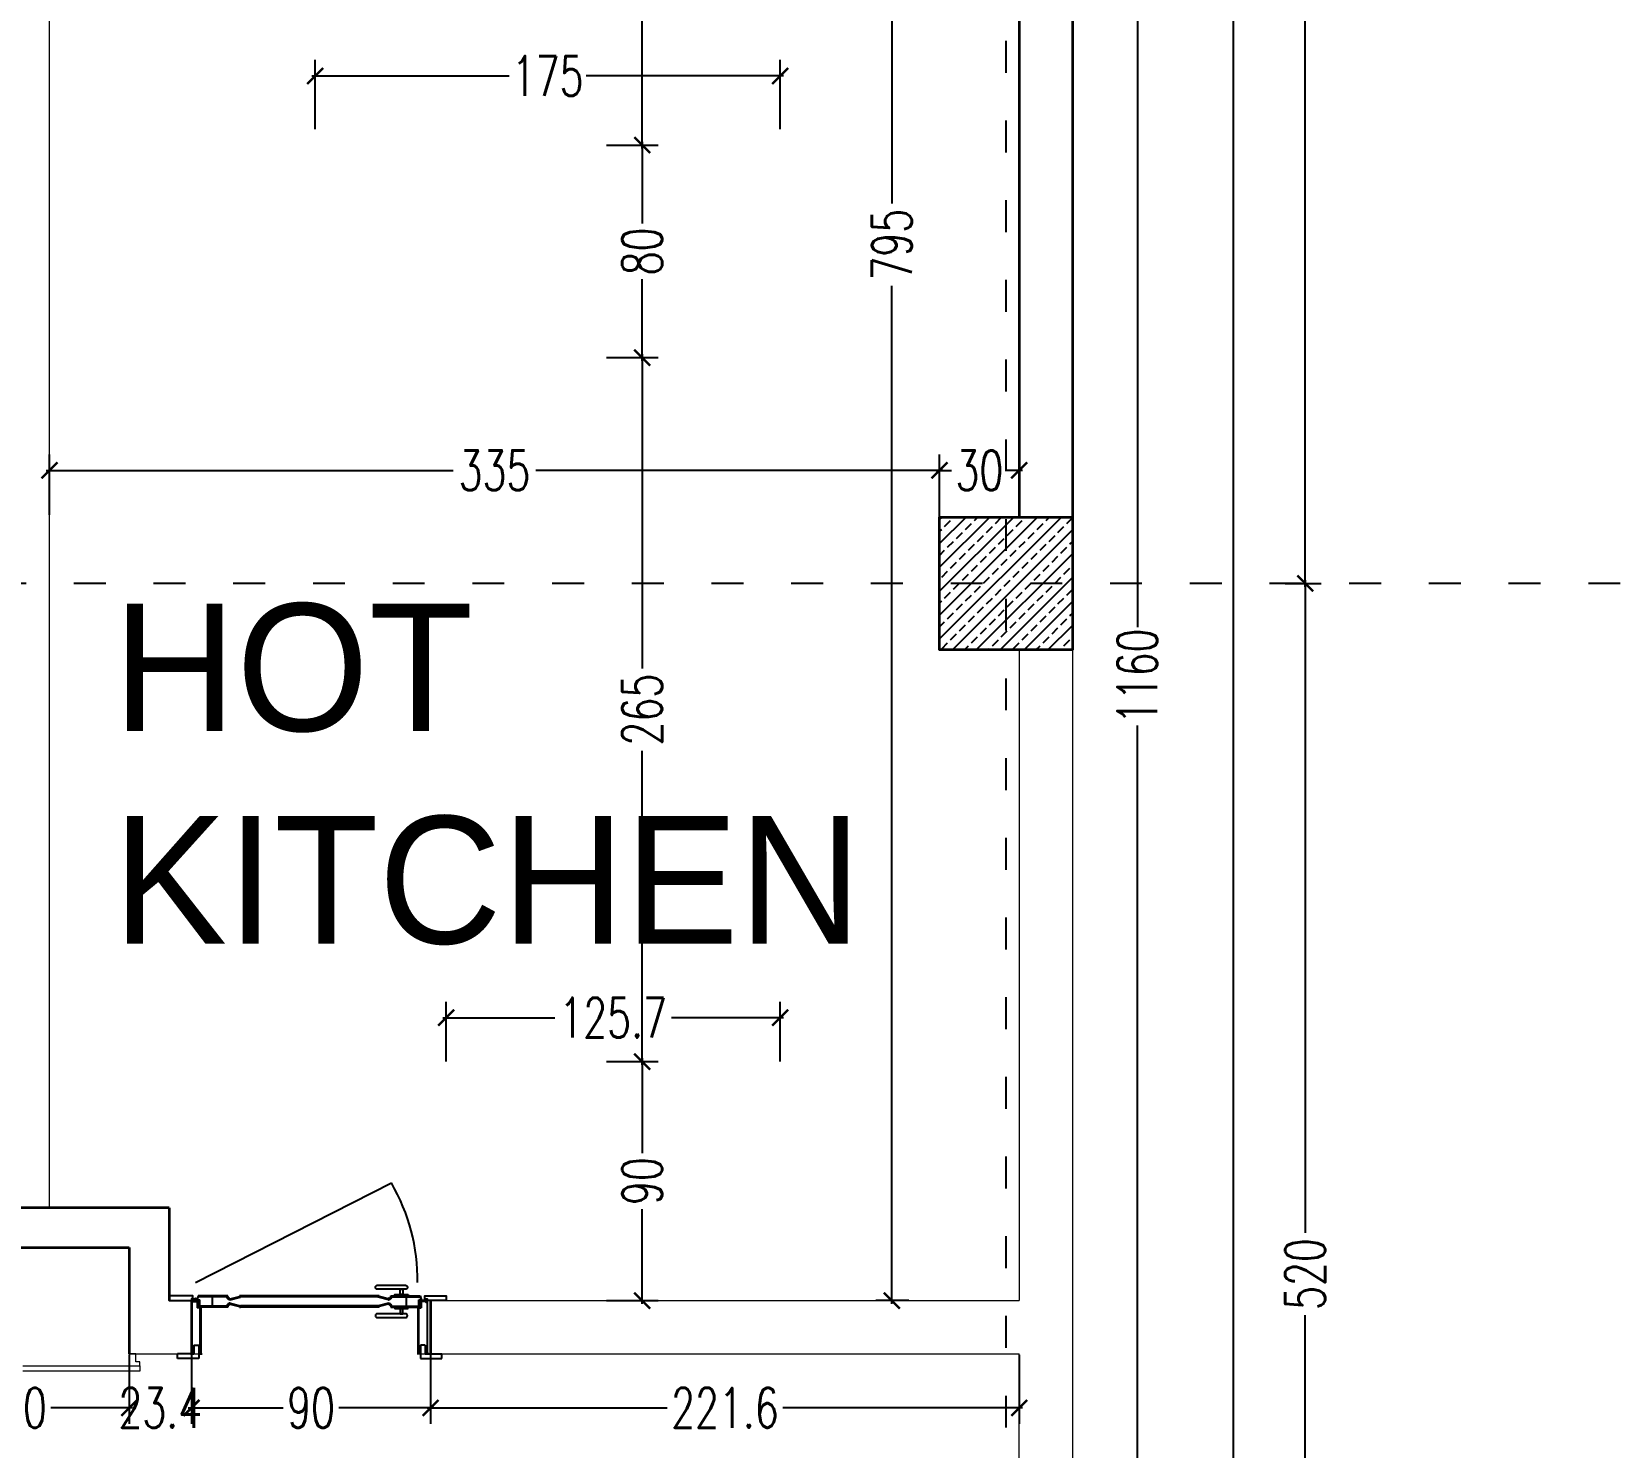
# Model space of a CAD drawing. Header units: centimetres. Extents: x -3207095 to 15275363, y -32656 to 4798027.
# Drawn here: x 680503 to 681101, y 4471545 to 4472078 of the extents above; entities that cross this region are included whole.
import ezdxf

# ---------------------------------------------------------------- set-up
doc = ezdxf.new("R2010")
doc.units = ezdxf.units.CM
for name, pattern in [('ACAD_ISO03W100', [30, 12, -18]), ('DUZ', [500, 500]), ('HIDDEN', [0.375, 0.25, -0.125])]:
    doc.linetypes.add(name, pattern=pattern)
doc.layers.get('0').update_dxf_attribs({"color": 1, "linetype": 'DUZ'})
for name, color, linetype in [('a-door', 2, 'Continuous'), ('DIM', 1, 'DUZ'), ('GOLGE', 8, 'HIDDEN'), ('KOLTAR_F', 145, 'Continuous'), ('LOGO', 7, 'Continuous')]:
    doc.layers.add(name, color=color, linetype=linetype)
for name, color, linetype, lineweight in [('DUVAR', 7, 'Continuous', 35), ('iç duvar', 7, 'Continuous', 50), ('KAPEN', 151, 'Continuous', 9), ('KOLON_F', 3, 'Continuous', 35)]:
    doc.layers.add(name, color=color, linetype=linetype, lineweight=lineweight)
doc.styles.add('DIM', font='ROMANSTW.SHX', dxfattribs={"width": 0.7})
doc.dimstyles.new('1_100', dxfattribs={"dimtxt": 15, "dimasz": 6, "dimexe": 6, "dimexo": 0, "dimgap": 2, "dimtad": 0, "dimdec": 1, "dimzin": 11, "dimdsep": 46, "dimtxsty": 'DIM', "dimblk": 'ARCHTICK', "dimcen": 3, "dimdle": 1.25, "dimclrt": 2, "dimadec": 0, "dimazin": 0, "dimtfac": 1.25, "dimtdec": 1, "dimtix": 1, "dimtofl": 0, "dimtmove": 1, "dimatfit": 3, "dimldrblk": 'ARCHTICK', "dimfxl": 20, "dimfxlon": 1, "dimtolj": 1, "dimtzin": 0, "dimarcsym": 0})

# ---------------------------------------------------------------- blocks, each defined once
blk = doc.blocks.new('_ArchTick')
at = {"color": 0, "linetype": 'ByBlock', "const_width": 0.15}
blk.add_lwpolyline([(-0.5, -0.5), (0.5, 0.5)], dxfattribs=at)
blk = doc.blocks.new('*D292')
at = {"layer": 'Defpoints', "color": 0, "linetype": 'Continuous', "lineweight": 5, "transparency": 16777216}
for p in [(680895.06, 4472415.15), (680919.51, 4472415.15), (680895.06, 4471255.15)]:
    blk.add_point(p, dxfattribs=at)
at = {"layer": 'DIM', "color": 0, "linetype": 'Continuous', "lineweight": -2, "transparency": 16777216}
for p, q in [((680899.51, 4472415.15), (680925.51, 4472415.15)), ((680919.51, 4472416.4), (680919.51, 4471853.65)), ((680919.51, 4471253.9), (680919.51, 4471816.65)), ((680899.51, 4471255.15), (680925.51, 4471255.15))]:
    blk.add_line(p, q, dxfattribs=at)
at = {"layer": 'DIM', "color": 0, "linetype": 'Continuous', "lineweight": -2, "transparency": 16777216, "xscale": 6, "yscale": 6, "zscale": 6}
for p, rotation in [((680919.51, 4472415.15), 90), ((680919.51, 4471255.15), 270)]:
    blk.add_blockref('_ArchTick', p, dxfattribs=dict(at, rotation=rotation))
at = {"layer": 'DIM', "color": 2, "linetype": 'Continuous', "lineweight": 5, "transparency": 16777216, "insert": (680919.51, 4471835.15), "char_height": 15, "attachment_point": 5, "rotation": 90, "style": 'DIM'}
blk.add_mtext('\\A1;1160', dxfattribs=at)
blk = doc.blocks.new('*D304')
at = {"layer": 'Defpoints', "color": 0, "linetype": 'Continuous', "lineweight": 5, "transparency": 16777216}
for p in [(680975.08, 4472390.15), (680975.08, 4471870.15), (680982.68, 4471870.15)]:
    blk.add_point(p, dxfattribs=at)
at = {"layer": 'DIM', "color": 0, "linetype": 'Continuous', "lineweight": -2, "transparency": 16777216}
for p, q in [((680975.08, 4472390.15), (680988.68, 4472390.15)), ((680982.68, 4472391.4), (680982.68, 4472145.65)), ((680982.68, 4471868.9), (680982.68, 4472114.65)), ((680975.08, 4471870.15), (680988.68, 4471870.15))]:
    blk.add_line(p, q, dxfattribs=at)
at = {"layer": 'DIM', "color": 0, "linetype": 'Continuous', "lineweight": -2, "transparency": 16777216, "xscale": 6, "yscale": 6, "zscale": 6}
for p, rotation in [((680982.68, 4472390.15), 90), ((680982.68, 4471870.15), 270)]:
    blk.add_blockref('_ArchTick', p, dxfattribs=dict(at, rotation=rotation))
at = {"layer": 'DIM', "color": 2, "linetype": 'Continuous', "lineweight": 5, "transparency": 16777216, "insert": (680982.68, 4472130.15), "char_height": 15, "attachment_point": 5, "rotation": 90, "style": 'DIM'}
blk.add_mtext('\\A1;520', dxfattribs=at)
blk = doc.blocks.new('*D306')
at = {"layer": 'Defpoints', "color": 0, "linetype": 'Continuous', "lineweight": 5, "transparency": 16777216}
for p in [(680975.08, 4471870.15), (680982.68, 4471350.15), (681045.59, 4471350.15)]:
    blk.add_point(p, dxfattribs=at)
at = {"layer": 'DIM', "color": 0, "linetype": 'Continuous', "lineweight": -2, "transparency": 16777216}
for p, q in [((680975.08, 4471870.15), (680988.68, 4471870.15)), ((680982.68, 4471871.4), (680982.68, 4471625.65)), ((680982.68, 4471348.9), (680982.68, 4471594.65)), ((681002.68, 4471350.15), (680976.68, 4471350.15))]:
    blk.add_line(p, q, dxfattribs=at)
at = {"layer": 'DIM', "color": 0, "linetype": 'Continuous', "lineweight": -2, "transparency": 16777216, "xscale": 6, "yscale": 6, "zscale": 6}
for p, rotation in [((680982.68, 4471870.15), 90), ((680982.68, 4471350.15), 270)]:
    blk.add_blockref('_ArchTick', p, dxfattribs=dict(at, rotation=rotation))
at = {"layer": 'DIM', "color": 2, "linetype": 'Continuous', "lineweight": 5, "transparency": 16777216, "insert": (680982.68, 4471610.15), "char_height": 15, "attachment_point": 5, "rotation": 90, "style": 'DIM'}
blk.add_mtext('\\A1;520', dxfattribs=at)
blk = doc.blocks.new('*D333')
at = {"layer": 'Defpoints', "color": 0, "linetype": 'Continuous', "lineweight": 5, "transparency": 16777216}
for p in [(680925.69, 4472415.15), (680955.54, 4472415.15), (680925.69, 4469475.15)]:
    blk.add_point(p, dxfattribs=at)
at = {"layer": 'DIM', "color": 0, "linetype": 'Continuous', "lineweight": -2, "transparency": 16777216}
for p, q in [((680935.54, 4472415.15), (680961.54, 4472415.15)), ((680955.54, 4472416.4), (680955.54, 4470965.65)), ((680955.54, 4469473.9), (680955.54, 4470924.65)), ((680935.54, 4469475.15), (680961.54, 4469475.15))]:
    blk.add_line(p, q, dxfattribs=at)
at = {"layer": 'DIM', "color": 0, "linetype": 'Continuous', "lineweight": -2, "transparency": 16777216, "xscale": 6, "yscale": 6, "zscale": 6}
for p, rotation in [((680955.54, 4472415.15), 90), ((680955.54, 4469475.15), 270)]:
    blk.add_blockref('_ArchTick', p, dxfattribs=dict(at, rotation=rotation))
at = {"layer": 'DIM', "color": 2, "linetype": 'Continuous', "lineweight": 5, "transparency": 16777216, "insert": (680955.54, 4470945.15), "char_height": 15, "attachment_point": 5, "rotation": 90, "style": 'DIM'}
blk.add_mtext('\\A1;2940', dxfattribs=at)
blk = doc.blocks.new('*D399')
at = {"layer": 'Defpoints', "color": 0, "linetype": 'Continuous', "lineweight": 5, "transparency": 16777216}
for p in [(680460.06, 4471580.15), (680540.06, 4471580.15), (680540.06, 4471559.79)]:
    blk.add_point(p, dxfattribs=at)
at = {"layer": 'DIM', "color": 0, "linetype": 'Continuous', "lineweight": -2, "transparency": 16777216}
for p, q in [((680460.06, 4471579.79), (680460.06, 4471553.79)), ((680540.06, 4471579.79), (680540.06, 4471553.79)), ((680458.81, 4471559.79), (680489.56, 4471559.79)), ((680541.31, 4471559.79), (680510.56, 4471559.79))]:
    blk.add_line(p, q, dxfattribs=at)
at = {"layer": 'DIM', "color": 0, "linetype": 'Continuous', "lineweight": -2, "transparency": 16777216, "xscale": 6, "yscale": 6, "zscale": 6, "rotation": 180}
blk.add_blockref('_ArchTick', (680460.06, 4471559.79), dxfattribs=at)
at = {"layer": 'DIM', "color": 0, "linetype": 'Continuous', "lineweight": -2, "transparency": 16777216, "xscale": 6, "yscale": 6, "zscale": 6}
blk.add_blockref('_ArchTick', (680540.06, 4471559.79), dxfattribs=at)
at = {"layer": 'DIM', "color": 2, "linetype": 'Continuous', "lineweight": 5, "transparency": 16777216, "insert": (680500.06, 4471559.79), "char_height": 15, "attachment_point": 5, "style": 'DIM'}
blk.add_mtext('\\A1;80', dxfattribs=at)
blk = doc.blocks.new('*D400')
at = {"layer": 'Defpoints', "color": 0, "linetype": 'Continuous', "lineweight": 5, "transparency": 16777216}
for p in [(680540.06, 4471580.15), (680563.51, 4471580.15), (680563.51, 4471559.79)]:
    blk.add_point(p, dxfattribs=at)
at = {"layer": 'DIM', "color": 0, "linetype": 'Continuous', "lineweight": -2, "transparency": 16777216}
for p, q in [((680540.06, 4471579.79), (680540.06, 4471553.79)), ((680563.51, 4471579.79), (680563.51, 4471553.79)), ((680540.06, 4471559.79), (680534.06, 4471559.79)), ((680563.51, 4471559.79), (680569.51, 4471559.79))]:
    blk.add_line(p, q, dxfattribs=at)
at = {"layer": 'DIM', "color": 0, "linetype": 'Continuous', "lineweight": -2, "transparency": 16777216, "xscale": 6, "yscale": 6, "zscale": 6}
blk.add_blockref('_ArchTick', (680540.06, 4471559.79), dxfattribs=at)
at = {"layer": 'DIM', "color": 0, "linetype": 'Continuous', "lineweight": -2, "transparency": 16777216, "xscale": 6, "yscale": 6, "zscale": 6, "rotation": 180}
blk.add_blockref('_ArchTick', (680563.51, 4471559.79), dxfattribs=at)
at = {"layer": 'DIM', "color": 2, "linetype": 'Continuous', "lineweight": 5, "transparency": 16777216, "insert": (680551.79, 4471559.79), "char_height": 15, "attachment_point": 5, "style": 'DIM'}
blk.add_mtext('\\A1;23.4', dxfattribs=at)
blk = doc.blocks.new('*D401')
at = {"layer": 'Defpoints', "color": 0, "linetype": 'Continuous', "lineweight": 5, "transparency": 16777216}
for p in [(680563.51, 4471580.15), (680653.51, 4471580.15), (680653.51, 4471559.79)]:
    blk.add_point(p, dxfattribs=at)
at = {"layer": 'DIM', "color": 0, "linetype": 'Continuous', "lineweight": -2, "transparency": 16777216}
for p, q in [((680563.51, 4471579.79), (680563.51, 4471553.79)), ((680653.51, 4471579.79), (680653.51, 4471553.79)), ((680562.26, 4471559.79), (680598.01, 4471559.79)), ((680654.76, 4471559.79), (680619.01, 4471559.79))]:
    blk.add_line(p, q, dxfattribs=at)
at = {"layer": 'DIM', "color": 0, "linetype": 'Continuous', "lineweight": -2, "transparency": 16777216, "xscale": 6, "yscale": 6, "zscale": 6, "rotation": 180}
blk.add_blockref('_ArchTick', (680563.51, 4471559.79), dxfattribs=at)
at = {"layer": 'DIM', "color": 0, "linetype": 'Continuous', "lineweight": -2, "transparency": 16777216, "xscale": 6, "yscale": 6, "zscale": 6}
blk.add_blockref('_ArchTick', (680653.51, 4471559.79), dxfattribs=at)
at = {"layer": 'DIM', "color": 2, "linetype": 'Continuous', "lineweight": 5, "transparency": 16777216, "insert": (680608.51, 4471559.79), "char_height": 15, "attachment_point": 5, "style": 'DIM'}
blk.add_mtext('\\A1;90', dxfattribs=at)
blk = doc.blocks.new('*D402')
at = {"layer": 'Defpoints', "color": 0, "linetype": 'Continuous', "lineweight": 5, "transparency": 16777216}
for p in [(680653.51, 4471580.15), (680875.06, 4471580.15), (680875.06, 4471559.79)]:
    blk.add_point(p, dxfattribs=at)
at = {"layer": 'DIM', "color": 0, "linetype": 'Continuous', "lineweight": -2, "transparency": 16777216}
for p, q in [((680653.51, 4471579.79), (680653.51, 4471553.79)), ((680875.06, 4471579.79), (680875.06, 4471553.79)), ((680652.26, 4471559.79), (680742.54, 4471559.79)), ((680876.31, 4471559.79), (680786.04, 4471559.79))]:
    blk.add_line(p, q, dxfattribs=at)
at = {"layer": 'DIM', "color": 0, "linetype": 'Continuous', "lineweight": -2, "transparency": 16777216, "xscale": 6, "yscale": 6, "zscale": 6, "rotation": 180}
blk.add_blockref('_ArchTick', (680653.51, 4471559.79), dxfattribs=at)
at = {"layer": 'DIM', "color": 0, "linetype": 'Continuous', "lineweight": -2, "transparency": 16777216, "xscale": 6, "yscale": 6, "zscale": 6}
blk.add_blockref('_ArchTick', (680875.06, 4471559.79), dxfattribs=at)
at = {"layer": 'DIM', "color": 2, "linetype": 'Continuous', "lineweight": 5, "transparency": 16777216, "insert": (680764.29, 4471559.79), "char_height": 15, "attachment_point": 5, "style": 'DIM'}
blk.add_mtext('\\A1;221.6', dxfattribs=at)
blk = doc.blocks.new('*D526')
at = {"layer": 'Defpoints', "color": 0, "linetype": 'Continuous', "lineweight": 5, "transparency": 16777216}
for p in [(680845.06, 4471912.7), (680510.06, 4471895.95), (680845.06, 4471895.95)]:
    blk.add_point(p, dxfattribs=at)
at = {"layer": 'DIM', "color": 0, "linetype": 'Continuous', "lineweight": -2, "transparency": 16777216}
for p, q in [((680510.06, 4471895.95), (680510.06, 4471918.7)), ((680845.06, 4471895.95), (680845.06, 4471918.7)), ((680508.81, 4471912.7), (680662.06, 4471912.7)), ((680846.31, 4471912.7), (680693.06, 4471912.7))]:
    blk.add_line(p, q, dxfattribs=at)
at = {"layer": 'DIM', "color": 0, "linetype": 'Continuous', "lineweight": -2, "transparency": 16777216, "xscale": 6, "yscale": 6, "zscale": 6, "rotation": 180}
blk.add_blockref('_ArchTick', (680510.06, 4471912.7), dxfattribs=at)
at = {"layer": 'DIM', "color": 0, "linetype": 'Continuous', "lineweight": -2, "transparency": 16777216, "xscale": 6, "yscale": 6, "zscale": 6}
blk.add_blockref('_ArchTick', (680845.06, 4471912.7), dxfattribs=at)
at = {"layer": 'DIM', "color": 2, "linetype": 'Continuous', "lineweight": 5, "transparency": 16777216, "insert": (680677.56, 4471912.7), "char_height": 15, "attachment_point": 5, "style": 'DIM'}
blk.add_mtext('\\A1;335', dxfattribs=at)
blk = doc.blocks.new('*D527')
at = {"layer": 'Defpoints', "color": 0, "linetype": 'Continuous', "lineweight": 5, "transparency": 16777216}
for p in [(680875.06, 4471912.7), (680845.06, 4471895.15), (680875.06, 4471895.15)]:
    blk.add_point(p, dxfattribs=at)
at = {"layer": 'DIM', "color": 0, "linetype": 'Continuous', "lineweight": -2, "transparency": 16777216}
for p, q in [((680845.06, 4471895.15), (680845.06, 4471918.7)), ((680875.06, 4471895.15), (680875.06, 4471918.7)), ((680843.81, 4471912.7), (680849.56, 4471912.7)), ((680876.31, 4471912.7), (680870.56, 4471912.7))]:
    blk.add_line(p, q, dxfattribs=at)
at = {"layer": 'DIM', "color": 0, "linetype": 'Continuous', "lineweight": -2, "transparency": 16777216, "xscale": 6, "yscale": 6, "zscale": 6, "rotation": 180}
blk.add_blockref('_ArchTick', (680845.06, 4471912.7), dxfattribs=at)
at = {"layer": 'DIM', "color": 0, "linetype": 'Continuous', "lineweight": -2, "transparency": 16777216, "xscale": 6, "yscale": 6, "zscale": 6}
blk.add_blockref('_ArchTick', (680875.06, 4471912.7), dxfattribs=at)
at = {"layer": 'DIM', "color": 2, "linetype": 'Continuous', "lineweight": 5, "transparency": 16777216, "insert": (680860.06, 4471912.7), "char_height": 15, "attachment_point": 5, "style": 'DIM'}
blk.add_mtext('\\A1;30', dxfattribs=at)
blk = doc.blocks.new('*D528')
at = {"layer": 'Defpoints', "color": 0, "linetype": 'Continuous', "lineweight": 5, "transparency": 16777216}
for p in [(680824.23, 4472395.15), (680827.13, 4472395.15), (680833.55, 4471600.15)]:
    blk.add_point(p, dxfattribs=at)
at = {"layer": 'DIM', "color": 0, "linetype": 'Continuous', "lineweight": -2, "transparency": 16777216}
for p, q in [((680827.13, 4472396.4), (680827.13, 4472013.15)), ((680824.23, 4472395.15), (680833.13, 4472395.15)), ((680827.13, 4471598.9), (680827.13, 4471982.15)), ((680833.55, 4471600.15), (680821.13, 4471600.15))]:
    blk.add_line(p, q, dxfattribs=at)
at = {"layer": 'DIM', "color": 0, "linetype": 'Continuous', "lineweight": -2, "transparency": 16777216, "xscale": 6, "yscale": 6, "zscale": 6}
for p, rotation in [((680827.13, 4472395.15), 90), ((680827.13, 4471600.15), 270)]:
    blk.add_blockref('_ArchTick', p, dxfattribs=dict(at, rotation=rotation))
at = {"layer": 'DIM', "color": 2, "linetype": 'Continuous', "lineweight": 5, "transparency": 16777216, "insert": (680827.13, 4471997.65), "char_height": 15, "attachment_point": 5, "rotation": 90, "style": 'DIM'}
blk.add_mtext('\\A1;795', dxfattribs=at)
blk = doc.blocks.new('*D539')
at = {"layer": 'Defpoints', "color": 0, "linetype": 'Continuous', "lineweight": 5, "transparency": 16777216}
for p in [(680719.75, 4472305.15), (680719.75, 4472035.15), (680733.14, 4472035.15)]:
    blk.add_point(p, dxfattribs=at)
at = {"layer": 'DIM', "color": 0, "linetype": 'Continuous', "lineweight": -2, "transparency": 16777216}
for p, q in [((680733.14, 4472306.4), (680733.14, 4472185.65)), ((680719.75, 4472305.15), (680739.14, 4472305.15)), ((680733.14, 4472033.9), (680733.14, 4472154.65)), ((680719.75, 4472035.15), (680739.14, 4472035.15))]:
    blk.add_line(p, q, dxfattribs=at)
at = {"layer": 'DIM', "color": 0, "linetype": 'Continuous', "lineweight": -2, "transparency": 16777216, "xscale": 6, "yscale": 6, "zscale": 6}
for p, rotation in [((680733.14, 4472305.15), 90), ((680733.14, 4472035.15), 270)]:
    blk.add_blockref('_ArchTick', p, dxfattribs=dict(at, rotation=rotation))
at = {"layer": 'DIM', "color": 2, "linetype": 'Continuous', "lineweight": 5, "transparency": 16777216, "insert": (680733.14, 4472170.15), "char_height": 15, "attachment_point": 5, "rotation": 90, "style": 'DIM'}
blk.add_mtext('\\A1;270', dxfattribs=at)
blk = doc.blocks.new('*D540')
at = {"layer": 'Defpoints', "color": 0, "linetype": 'Continuous', "lineweight": 5, "transparency": 16777216}
for p in [(680719.75, 4472035.15), (680719.75, 4471955.15), (680733.14, 4471955.15)]:
    blk.add_point(p, dxfattribs=at)
at = {"layer": 'DIM', "color": 0, "linetype": 'Continuous', "lineweight": -2, "transparency": 16777216}
for p, q in [((680719.75, 4472035.15), (680739.14, 4472035.15)), ((680733.14, 4472036.4), (680733.14, 4472005.65)), ((680733.14, 4471953.9), (680733.14, 4471984.65)), ((680719.75, 4471955.15), (680739.14, 4471955.15))]:
    blk.add_line(p, q, dxfattribs=at)
at = {"layer": 'DIM', "color": 0, "linetype": 'Continuous', "lineweight": -2, "transparency": 16777216, "xscale": 6, "yscale": 6, "zscale": 6}
for p, rotation in [((680733.14, 4472035.15), 90), ((680733.14, 4471955.15), 270)]:
    blk.add_blockref('_ArchTick', p, dxfattribs=dict(at, rotation=rotation))
at = {"layer": 'DIM', "color": 2, "linetype": 'Continuous', "lineweight": 5, "transparency": 16777216, "insert": (680733.14, 4471995.15), "char_height": 15, "attachment_point": 5, "rotation": 90, "style": 'DIM'}
blk.add_mtext('\\A1;80', dxfattribs=at)
blk = doc.blocks.new('*D541')
at = {"layer": 'Defpoints', "color": 0, "linetype": 'Continuous', "lineweight": 5, "transparency": 16777216}
for p in [(680719.75, 4471955.15), (680719.75, 4471690.15), (680733.14, 4471690.15)]:
    blk.add_point(p, dxfattribs=at)
at = {"layer": 'DIM', "color": 0, "linetype": 'Continuous', "lineweight": -2, "transparency": 16777216}
for p, q in [((680719.75, 4471955.15), (680739.14, 4471955.15)), ((680733.14, 4471956.4), (680733.14, 4471838.15)), ((680733.14, 4471688.9), (680733.14, 4471807.15)), ((680719.75, 4471690.15), (680739.14, 4471690.15))]:
    blk.add_line(p, q, dxfattribs=at)
at = {"layer": 'DIM', "color": 0, "linetype": 'Continuous', "lineweight": -2, "transparency": 16777216, "xscale": 6, "yscale": 6, "zscale": 6}
for p, rotation in [((680733.14, 4471955.15), 90), ((680733.14, 4471690.15), 270)]:
    blk.add_blockref('_ArchTick', p, dxfattribs=dict(at, rotation=rotation))
at = {"layer": 'DIM', "color": 2, "linetype": 'Continuous', "lineweight": 5, "transparency": 16777216, "insert": (680733.14, 4471822.65), "char_height": 15, "attachment_point": 5, "rotation": 90, "style": 'DIM'}
blk.add_mtext('\\A1;265', dxfattribs=at)
blk = doc.blocks.new('*D542')
at = {"layer": 'Defpoints', "color": 0, "linetype": 'Continuous', "lineweight": 5, "transparency": 16777216}
for p in [(680719.75, 4471690.15), (680719.75, 4471600.15), (680733.14, 4471600.15)]:
    blk.add_point(p, dxfattribs=at)
at = {"layer": 'DIM', "color": 0, "linetype": 'Continuous', "lineweight": -2, "transparency": 16777216}
for p, q in [((680719.75, 4471690.15), (680739.14, 4471690.15)), ((680733.14, 4471691.4), (680733.14, 4471655.65)), ((680733.14, 4471598.9), (680733.14, 4471634.65)), ((680719.75, 4471600.15), (680739.14, 4471600.15))]:
    blk.add_line(p, q, dxfattribs=at)
at = {"layer": 'DIM', "color": 0, "linetype": 'Continuous', "lineweight": -2, "transparency": 16777216, "xscale": 6, "yscale": 6, "zscale": 6}
for p, rotation in [((680733.14, 4471690.15), 90), ((680733.14, 4471600.15), 270)]:
    blk.add_blockref('_ArchTick', p, dxfattribs=dict(at, rotation=rotation))
at = {"layer": 'DIM', "color": 2, "linetype": 'Continuous', "lineweight": 5, "transparency": 16777216, "insert": (680733.14, 4471645.15), "char_height": 15, "attachment_point": 5, "rotation": 90, "style": 'DIM'}
blk.add_mtext('\\A1;90', dxfattribs=at)
blk = doc.blocks.new('*D543')
at = {"layer": 'Defpoints', "color": 0, "linetype": 'Continuous', "lineweight": 5, "transparency": 16777216}
for p in [(680785.06, 4471706.67), (680659.36, 4471690.15), (680785.06, 4471690.15)]:
    blk.add_point(p, dxfattribs=at)
at = {"layer": 'DIM', "color": 0, "linetype": 'Continuous', "lineweight": -2, "transparency": 16777216}
for p, q in [((680659.36, 4471690.15), (680659.36, 4471712.67)), ((680785.06, 4471690.15), (680785.06, 4471712.67)), ((680658.11, 4471706.67), (680700.21, 4471706.67)), ((680786.31, 4471706.67), (680744.21, 4471706.67))]:
    blk.add_line(p, q, dxfattribs=at)
at = {"layer": 'DIM', "color": 0, "linetype": 'Continuous', "lineweight": -2, "transparency": 16777216, "xscale": 6, "yscale": 6, "zscale": 6, "rotation": 180}
blk.add_blockref('_ArchTick', (680659.36, 4471706.67), dxfattribs=at)
at = {"layer": 'DIM', "color": 0, "linetype": 'Continuous', "lineweight": -2, "transparency": 16777216, "xscale": 6, "yscale": 6, "zscale": 6}
blk.add_blockref('_ArchTick', (680785.06, 4471706.67), dxfattribs=at)
at = {"layer": 'DIM', "color": 2, "linetype": 'Continuous', "lineweight": 5, "transparency": 16777216, "insert": (680722.21, 4471706.67), "char_height": 15, "attachment_point": 5, "style": 'DIM'}
blk.add_mtext('\\A1;125.7', dxfattribs=at)
blk = doc.blocks.new('*D544')
at = {"layer": 'Defpoints', "color": 0, "linetype": 'Continuous', "lineweight": 5, "transparency": 16777216}
for p in [(680785.06, 4472061.19), (680610.06, 4472035.15), (680785.06, 4472035.15)]:
    blk.add_point(p, dxfattribs=at)
at = {"layer": 'DIM', "color": 0, "linetype": 'Continuous', "lineweight": -2, "transparency": 16777216}
for p, q in [((680610.06, 4472041.19), (680610.06, 4472067.19)), ((680785.06, 4472041.19), (680785.06, 4472067.19)), ((680608.81, 4472061.19), (680683.06, 4472061.19)), ((680786.31, 4472061.19), (680712.06, 4472061.19))]:
    blk.add_line(p, q, dxfattribs=at)
at = {"layer": 'DIM', "color": 0, "linetype": 'Continuous', "lineweight": -2, "transparency": 16777216, "xscale": 6, "yscale": 6, "zscale": 6, "rotation": 180}
blk.add_blockref('_ArchTick', (680610.06, 4472061.19), dxfattribs=at)
at = {"layer": 'DIM', "color": 0, "linetype": 'Continuous', "lineweight": -2, "transparency": 16777216, "xscale": 6, "yscale": 6, "zscale": 6}
blk.add_blockref('_ArchTick', (680785.06, 4472061.19), dxfattribs=at)
at = {"layer": 'DIM', "color": 2, "linetype": 'Continuous', "lineweight": 5, "transparency": 16777216, "insert": (680697.56, 4472061.19), "char_height": 15, "attachment_point": 5, "style": 'DIM'}
blk.add_mtext('\\A1;175', dxfattribs=at)

msp = doc.modelspace()

# ---------------------------------------------------------------- hatches: boundary and pattern name
at = {"layer": 'KOLTAR_F'}
h = msp.add_hatch(dxfattribs=at)
h.set_pattern_fill('ANSI33', color=256, style=0)
h.set_pattern_definition([(45, (20261.583, -32517.3164), (-4.4901280605, 4.4901280605), []), (45, (20266.0734, -32517.3164), (-4.4901280605, 4.4901280605), [3.175, -1.5875])])
h.paths.add_polyline_path([(680845.06, 4471895.15), (680895.06, 4471895.15), (680895.06, 4471845.15), (680845.06, 4471845.15)])

# ---------------------------------------------------------------- linework, layer by layer
at = {"color": 232, "linetype": 'ACAD_ISO03W100'}
for p, q in [((680870.06, 4472584.38), (680870.06, 4469325.53)), ((681101.25, 4471870.15), (676992.69, 4471870.15))]:
    msp.add_line(p, q, dxfattribs=at)
at = {"color": 7}
for p, q in [((680563.51, 4471600.15), (680563.51, 4471580.15)), ((680653.51, 4471600.15), (680653.51, 4471580.15))]:
    msp.add_line(p, q, dxfattribs=at)
at = {"color": 30}
msp.add_line((680563.51, 4471580.15), (680563.51, 4471600.15), dxfattribs=at)
at = {"layer": 'a-door'}
for p, q in [((680566.05, 4471601.95), (680565.61, 4471600.15)), ((680565.68, 4471600.45), (680566.61, 4471600.45)), ((680576.74, 4471601.65), (680565.98, 4471601.65)), ((680577.14, 4471601.95), (680566.05, 4471601.95)), ((680566.61, 4471598.05), (680566.61, 4471600.45)), ((680571.36, 4471601.65), (680571.36, 4471598.05)), ((680577.14, 4471601.65), (680577.14, 4471601.95)), ((680577.74, 4471601.05), (680577.97, 4471601.05)), ((680577.74, 4471600.45), (680577.74, 4471600.65)), ((680578.04, 4471600.45), (680577.74, 4471600.45)), ((680577.97, 4471600.85), (680577.97, 4471601.05)), ((680577.97, 4471600.85), (680578.12, 4471600.85)), ((680578.04, 4471600.45), (680581.94, 4471601.45)), ((680578.12, 4471600.85), (680581.54, 4471601.73)), ((680633.73, 4471601.95), (680581.54, 4471601.95)), ((680581.54, 4471601.95), (680581.54, 4471601.73)), ((680581.54, 4471601.95), (680581.54, 4471601.73)), ((680581.54, 4471601.95), (680581.94, 4471601.95)), ((680633.73, 4471601.55), (680581.94, 4471601.55)), ((680581.94, 4471601.55), (680581.94, 4471601.45)), ((680634.13, 4471601.95), (680633.73, 4471601.95)), ((680633.73, 4471601.55), (680633.73, 4471601.45)), ((680637.63, 4471600.45), (680633.73, 4471601.45)), ((680634.13, 4471601.95), (680634.13, 4471601.73)), ((680634.13, 4471601.95), (680634.13, 4471601.73)), ((680637.55, 4471600.85), (680634.13, 4471601.73)), ((680637.7, 4471600.85), (680637.55, 4471600.85)), ((680637.63, 4471600.45), (680637.93, 4471600.45)), ((680637.7, 4471600.85), (680637.7, 4471601.05)), ((680637.93, 4471601.05), (680637.7, 4471601.05)), ((680637.93, 4471600.45), (680637.93, 4471600.65)), ((680638.53, 4471601.95), (680649.62, 4471601.95)), ((680638.53, 4471601.65), (680638.53, 4471601.95)), ((680638.93, 4471601.65), (680649.69, 4471601.65)), ((680644.31, 4471601.65), (680644.31, 4471598.05)), ((680649.06, 4471598.05), (680649.06, 4471600.45)), ((680649.99, 4471600.45), (680649.06, 4471600.45)), ((680649.62, 4471601.95), (680650.06, 4471600.15)), ((680563.01, 4471600.15), (680563.51, 4471600.15)), ((680563.51, 4471600.15), (680563.51, 4471580.15)), ((680563.81, 4471600.15), (680566.01, 4471600.15)), ((680563.81, 4471599.84), (680565.71, 4471599.84)), ((680565.61, 4471600.15), (680566.31, 4471600.15)), ((680565.71, 4471599.84), (680565.71, 4471597.45)), ((680566.71, 4471597.45), (680565.71, 4471597.45)), ((680566.01, 4471600.15), (680566.01, 4471597.75)), ((680567.01, 4471597.75), (680566.01, 4471597.75)), ((680566.31, 4471597.75), (680566.31, 4471600.15)), ((680577.14, 4471597.75), (680566.31, 4471597.75)), ((680576.74, 4471598.05), (680566.61, 4471598.05)), ((680566.71, 4471597.45), (680566.71, 4471580.46)), ((680567.01, 4471597.75), (680567.01, 4471580.15)), ((680577.14, 4471598.05), (680577.14, 4471597.75)), ((680578.04, 4471599.25), (680577.74, 4471599.25)), ((680577.74, 4471599.25), (680577.74, 4471599.05)), ((680577.74, 4471598.65), (680577.97, 4471598.65)), ((680577.97, 4471598.85), (680577.97, 4471598.65)), ((680577.97, 4471598.85), (680578.12, 4471598.85)), ((680578.04, 4471599.25), (680581.94, 4471598.25)), ((680578.12, 4471598.85), (680581.54, 4471597.98)), ((680581.54, 4471597.75), (680581.54, 4471597.98)), ((680581.54, 4471597.75), (680581.54, 4471597.98)), ((680633.73, 4471597.75), (680581.54, 4471597.75)), ((680581.54, 4471597.75), (680581.94, 4471597.75)), ((680581.94, 4471598.15), (680581.94, 4471598.25)), ((680633.73, 4471598.15), (680581.94, 4471598.15)), ((680637.63, 4471599.25), (680633.73, 4471598.25)), ((680633.73, 4471598.15), (680633.73, 4471598.25)), ((680634.13, 4471597.75), (680633.73, 4471597.75)), ((680637.55, 4471598.85), (680634.13, 4471597.98)), ((680634.13, 4471597.75), (680634.13, 4471597.98)), ((680634.13, 4471597.75), (680634.13, 4471597.98)), ((680637.7, 4471598.85), (680637.55, 4471598.85)), ((680637.63, 4471599.25), (680637.93, 4471599.25)), ((680637.7, 4471598.85), (680637.7, 4471598.65)), ((680637.93, 4471598.65), (680637.7, 4471598.65)), ((680637.93, 4471599.25), (680637.93, 4471599.05)), ((680638.53, 4471598.05), (680638.53, 4471597.75)), ((680638.53, 4471597.75), (680649.36, 4471597.75)), ((680638.93, 4471598.05), (680649.06, 4471598.05)), ((680648.66, 4471597.75), (680649.66, 4471597.75)), ((680648.66, 4471597.75), (680648.66, 4471580.15)), ((680648.96, 4471597.45), (680649.96, 4471597.45)), ((680648.96, 4471597.45), (680648.96, 4471580.46)), ((680649.36, 4471597.75), (680649.36, 4471600.15)), ((680650.06, 4471600.15), (680649.36, 4471600.15)), ((680649.66, 4471600.15), (680649.66, 4471597.75)), ((680651.86, 4471600.15), (680649.66, 4471600.15)), ((680649.96, 4471599.84), (680649.96, 4471597.45)), ((680651.86, 4471599.84), (680649.96, 4471599.84)), ((680652.16, 4471600.15), (680652.16, 4471580.15)), ((680564.46, 4471583.35), (680564.46, 4471580.15)), ((680564.46, 4471583.35), (680566.26, 4471583.35)), ((680566.26, 4471583.35), (680566.26, 4471578.35)), ((680651.51, 4471583.35), (680649.71, 4471583.35)), ((680651.51, 4471583.35), (680649.71, 4471583.35)), ((680649.71, 4471583.35), (680649.71, 4471578.35)), ((680649.71, 4471583.35), (680649.71, 4471578.35)), ((680651.51, 4471583.35), (680651.51, 4471580.15)), ((680651.51, 4471583.35), (680651.51, 4471580.15)), ((680558.26, 4471578.35), (680558.26, 4471580.15)), ((680564.46, 4471580.15), (680558.26, 4471580.15)), ((680566.26, 4471578.35), (680558.26, 4471578.35)), ((680563.16, 4471580.15), (680564.46, 4471580.15)), ((680566.71, 4471580.46), (680566.26, 4471580.46)), ((680566.26, 4471580.15), (680567.56, 4471580.15)), ((680649.71, 4471580.15), (680648.41, 4471580.15)), ((680648.96, 4471580.46), (680649.71, 4471580.46)), ((680649.71, 4471578.35), (680657.71, 4471578.35)), ((680651.51, 4471580.15), (680657.71, 4471580.15)), ((680652.81, 4471580.15), (680651.51, 4471580.15)), ((680652.81, 4471580.15), (680651.51, 4471580.15)), ((680657.71, 4471578.35), (680657.71, 4471580.15)), ((680657.71, 4471578.35), (680657.71, 4471580.15))]:
    msp.add_line(p, q, dxfattribs=at)
for points in [[(680563.56, 4471600.15), (680564.06, 4471600.15), (680564.06, 4471601.95), (680555.06, 4471601.95), (680555.06, 4471600.15), (680563.26, 4471600.15)], [(680651.86, 4471600.15), (680651.36, 4471600.15), (680651.36, 4471601.95), (680659.36, 4471601.95), (680659.36, 4471600.15), (680652.16, 4471600.15)]]:
    msp.add_lwpolyline(points, dxfattribs=at)
for points in [[(680563.51, 4471599.4), (680563.81, 4471599.4), (680563.81, 4471600.9), (680563.51, 4471600.9)], [(680645.06, 4471602.45), (680645.06, 4471601.95), (680640.06, 4471601.95), (680640.06, 4471602.45)], [(680643.06, 4471604.45), (680643.06, 4471602.45), (680642.06, 4471602.45), (680642.06, 4471604.45)], [(680652.16, 4471599.4), (680651.86, 4471599.4), (680651.86, 4471600.9), (680652.16, 4471600.9)], [(680652.16, 4471599.4), (680651.86, 4471599.4), (680651.86, 4471600.9), (680652.16, 4471600.9)], [(680645.06, 4471597.25), (680645.06, 4471597.75), (680640.06, 4471597.75), (680640.06, 4471597.25)], [(680643.06, 4471595.25), (680643.06, 4471597.25), (680642.06, 4471597.25), (680642.06, 4471595.25)]]:
    msp.add_lwpolyline(points, close=True, dxfattribs=at)
for points in [[(680644.76, 4471605.25), (680644.76, 4471605.15, -0.414214), (680644.06, 4471604.45), (680633.46, 4471604.45, -0.414214), (680632.76, 4471605.15), (680632.76, 4471605.25, -0.414214), (680633.46, 4471605.95), (680644.06, 4471605.95, -0.414214)], [(680644.76, 4471594.45), (680644.76, 4471594.55, 0.414214), (680644.06, 4471595.25), (680633.46, 4471595.25, 0.414214), (680632.76, 4471594.55), (680632.76, 4471594.45, 0.414214), (680633.46, 4471593.75), (680644.06, 4471593.75, 0.414214)]]:
    msp.add_lwpolyline(points, format="xyb", close=True, dxfattribs=at)
msp.add_circle((680565.16, 4471600.65), 0.5, dxfattribs=at)
for centre, radius, start, end in [((680577.74, 4471601.65), 1, 180, 270), ((680577.74, 4471601.65), 0.6, 180, 270), ((680637.93, 4471601.65), 0.6, 270, 0), ((680637.93, 4471601.65), 1, 270, 0), ((680577.74, 4471598.05), 1, 90, 180), ((680577.74, 4471598.05), 0.6, 90, 180), ((680637.93, 4471598.05), 1, 0, 90), ((680637.93, 4471598.05), 0.6, 0, 90)]:
    msp.add_arc(centre, radius, start, end, dxfattribs=at)
at = {"layer": 'DUVAR'}
for p, q in [((680875.06, 4472365.15), (680875.06, 4471895.15)), ((680895.06, 4472365.15), (680895.06, 4471895.15)), ((680555.06, 4471635.15), (680445.06, 4471635.15)), ((680555.06, 4471635.15), (680555.06, 4471600.15)), ((680460.06, 4471620.15), (680540.06, 4471620.15)), ((680540.06, 4471620.15), (680540.06, 4471580.15)), ((680563.51, 4471600.15), (680563.51, 4471580.15)), ((680563.51, 4471600.15), (680563.51, 4471580.15)), ((680653.51, 4471600.15), (680653.51, 4471580.15))]:
    msp.add_line(p, q, dxfattribs=at)
at = {"layer": 'GOLGE', "ltscale": 0.5}
msp.add_line((680567.01, 4471580.15), (680566.26, 4471580.15), dxfattribs=at)
at = {"layer": 'iç duvar', "color": 7, "lineweight": 18}
for p, q in [((680510.06, 4471635.15), (680510.06, 4472395.15)), ((680875.06, 4471845.15), (680875.06, 4471600.15)), ((680895.06, 4471845.15), (680895.06, 4471375.15)), ((680555.06, 4471600.15), (680566.61, 4471600.15)), ((680566.61, 4471600.15), (680555.06, 4471600.15)), ((680649.06, 4471600.15), (680875.06, 4471600.15)), ((680540.06, 4471580.15), (680567.01, 4471580.15)), ((680648.66, 4471580.15), (680875.06, 4471580.15)), ((680875.06, 4471375.15), (680875.06, 4471580.15))]:
    msp.add_line(p, q, dxfattribs=at)
at = {"layer": 'KAPEN'}
msp.add_lwpolyline([(680540.06, 4471575.65), (680544.06, 4471575.65), (680544.06, 4471577.15), (680542.56, 4471577.15), (680542.56, 4471580.15), (680540.06, 4471580.15), (680540.06, 4471575.65)], close=True, dxfattribs=at)
msp.add_lwpolyline([(680500.06, 4471575.65), (680544.06, 4471575.65), (680544.06, 4471573.65), (680500.06, 4471573.65)], dxfattribs=at)
at = {"layer": 'KOLON_F'}
msp.add_lwpolyline([(680845.06, 4471895.15), (680895.06, 4471895.15), (680895.06, 4471845.15), (680845.06, 4471845.15)], close=True, dxfattribs=at)
at = {"layer": 'LOGO'}
msp.add_line((680565.05, 4471606.95), (680638.75, 4471644.45), dxfattribs=at)
msp.add_arc((680576.23, 4471607.96), 72.39, 359.20366, 30.27161, dxfattribs=at)

# ---------------------------------------------------------------- texts
at = {"insert": (680534.04, 4471862.59), "char_height": 48, "attachment_point": 1}
msp.add_mtext_dynamic_manual_height_columns('{\\fCentury Gothic|b0|i0|c0|p34;\\C7;HOT \\PKITCHEN}', width=428.1969, gutter_width=10, heights=[0], dxfattribs=at)

# ---------------------------------------------------------------- dimensions: what is measured, and where the dimension line sits
at = {"layer": 'DIM', "linetype": 'Continuous', "lineweight": 5}
for base, p1, p2, picture, middle in [((680919.51, 4472415.15), (680895.06, 4471255.15), (680895.06, 4472415.15), '*D292', (680919.51, 4471835.15)), ((680955.54, 4472415.15), (680925.69, 4469475.15), (680925.69, 4472415.15), '*D333', (680955.54, 4470945.15)), ((680827.13, 4472395.15), (680833.55, 4471600.15), (680824.23, 4472395.15), '*D528', (680827.13, 4471997.65)), ((680982.68, 4471870.15), (680975.08, 4472390.15), (680975.08, 4471870.15), '*D304', (680982.68, 4472130.15)), ((680733.14, 4472035.15), (680719.75, 4472305.15), (680719.75, 4472035.15), '*D539', (680733.14, 4472170.15)), ((680733.14, 4471955.15), (680719.75, 4472035.15), (680719.75, 4471955.15), '*D540', (680733.14, 4471995.15)), ((680733.14, 4471690.15), (680719.75, 4471955.15), (680719.75, 4471690.15), '*D541', (680733.14, 4471822.65)), ((680982.68, 4471350.15), (680975.08, 4471870.15), (681045.59, 4471350.15), '*D306', (680982.68, 4471610.15)), ((680733.14, 4471600.15), (680719.75, 4471690.15), (680719.75, 4471600.15), '*D542', (680733.14, 4471645.15))]:
    dim = msp.add_linear_dim(base=base, p1=p1, p2=p2, angle=90, dimstyle='1_100', dxfattribs=at)
    dim.commit()
    dim.dimension.update_dxf_attribs({"geometry": picture, "text_midpoint": middle})
for base, p1, p2, picture, middle in [((680785.06, 4472061.19), (680610.06, 4472035.15), (680785.06, 4472035.15), '*D544', (680697.56, 4472061.19)), ((680845.06, 4471912.7), (680510.06, 4471895.95), (680845.06, 4471895.95), '*D526', (680677.56, 4471912.7)), ((680875.06, 4471912.7), (680845.06, 4471895.15), (680875.06, 4471895.15), '*D527', (680860.06, 4471912.7)), ((680785.06, 4471706.67), (680659.36, 4471690.15), (680785.06, 4471690.15), '*D543', (680722.21, 4471706.67)), ((680540.06, 4471559.79), (680460.06, 4471580.15), (680540.06, 4471580.15), '*D399', (680500.06, 4471559.79)), ((680563.508, 4471559.7923), (680540.0621, 4471580.1511), (680563.508, 4471580.1511), '*D400', (680551.785, 4471559.7923)), ((680653.51, 4471559.79), (680563.51, 4471580.15), (680653.51, 4471580.15), '*D401', (680608.51, 4471559.79)), ((680875.0621, 4471559.7923), (680653.508, 4471580.1511), (680875.0621, 4471580.1511), '*D402', (680764.285, 4471559.7923))]:
    dim = msp.add_linear_dim(base=base, p1=p1, p2=p2, dimstyle='1_100', dxfattribs=at)
    dim.commit()
    dim.dimension.update_dxf_attribs({"geometry": picture, "text_midpoint": middle})

doc.saveas('drawing.dxf')
